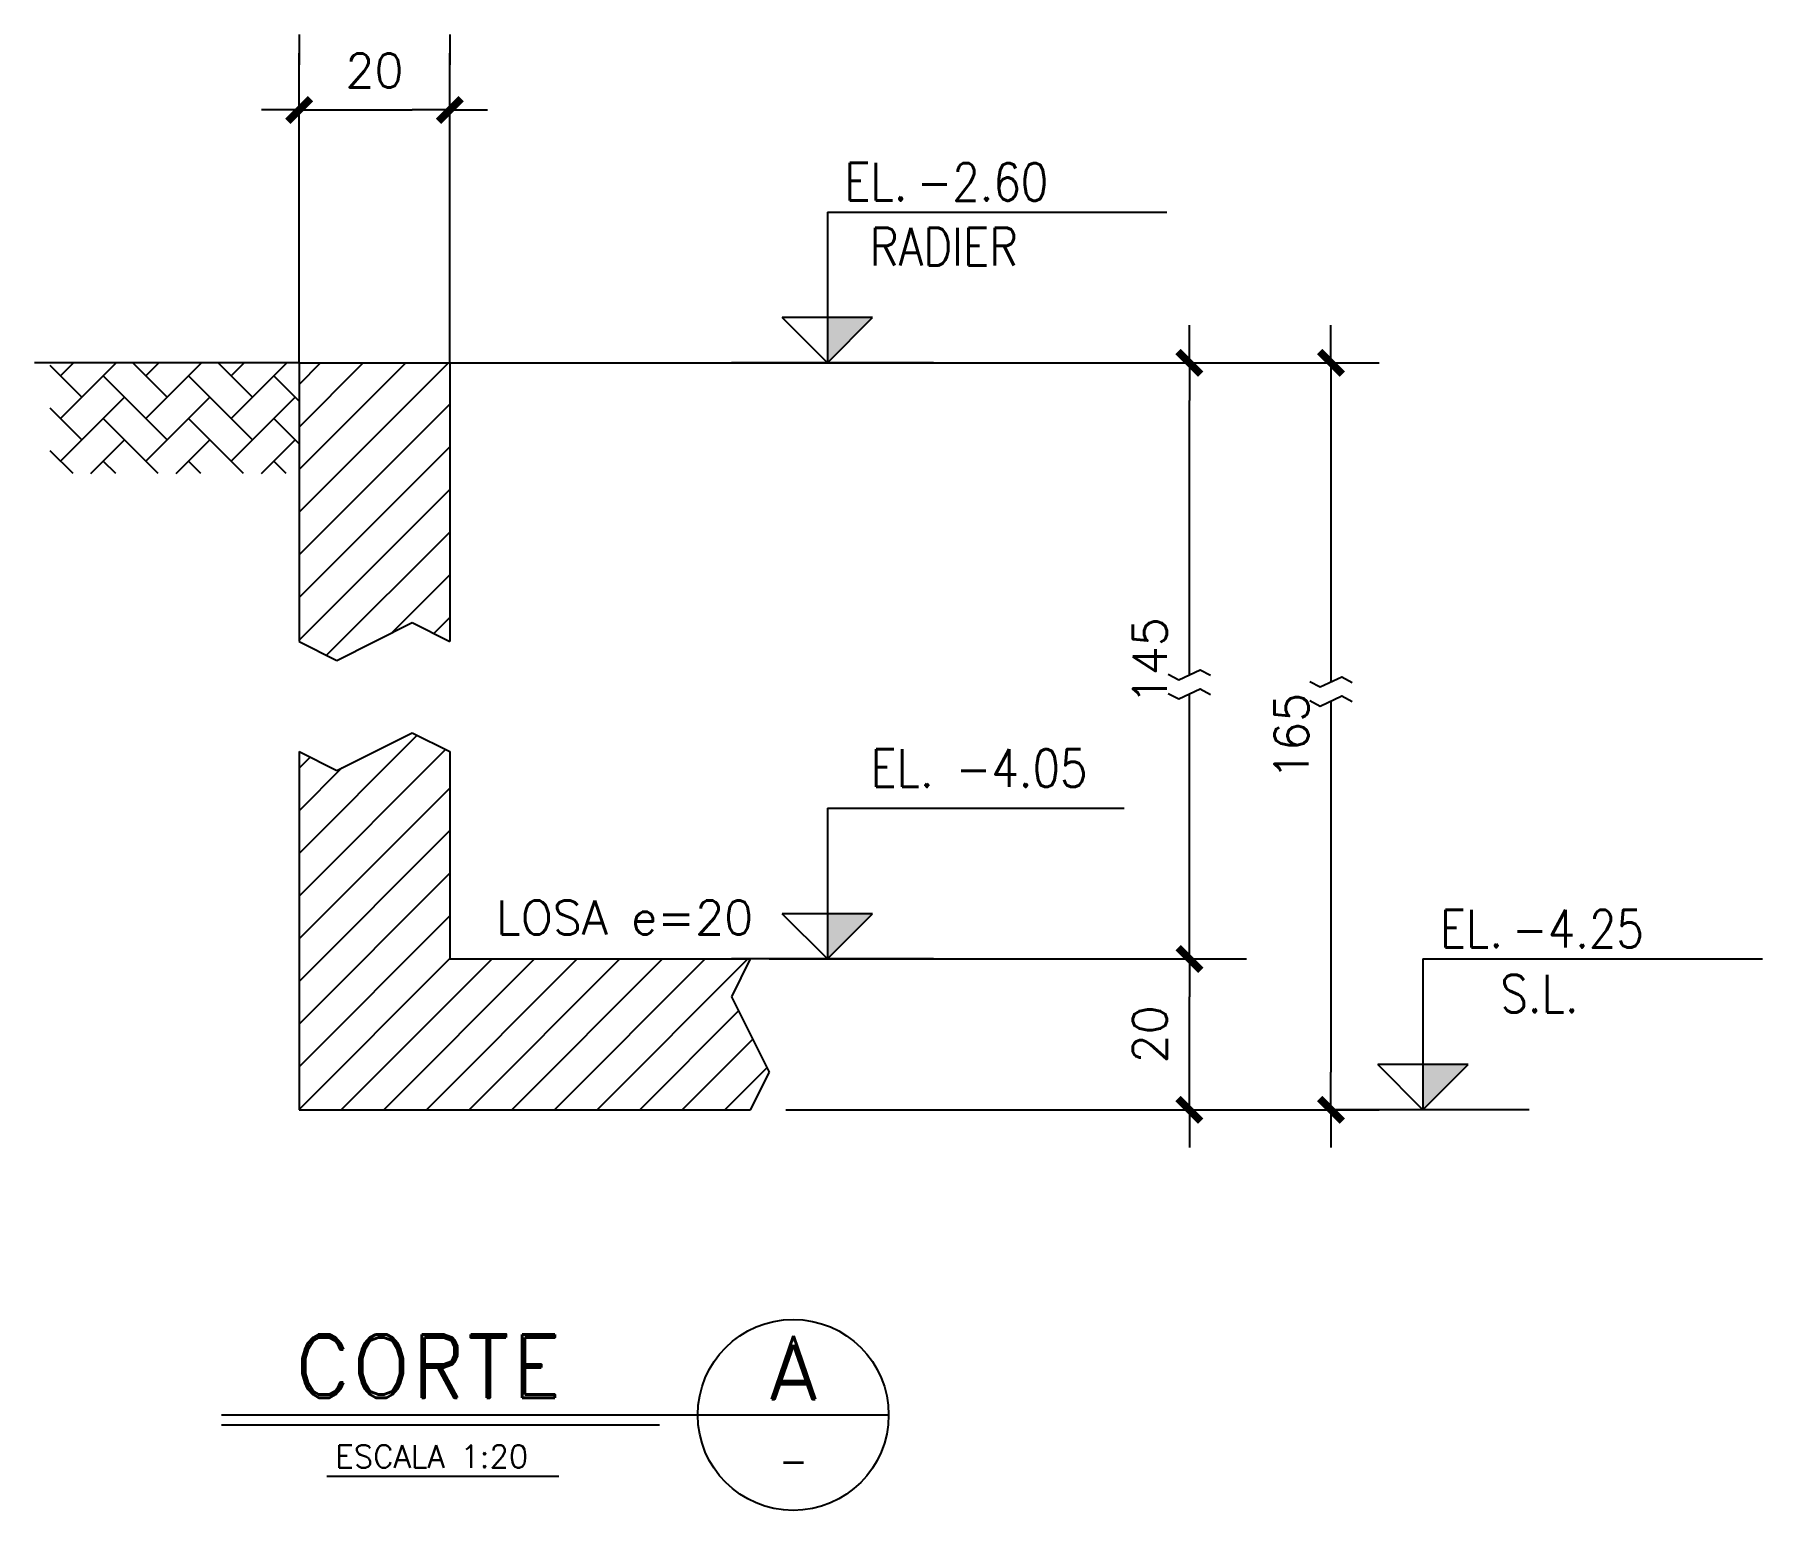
# Model space of a CAD drawing. Header units: millimetres. Extents: x -656655 to -651355, y 91699 to 96737.
# Drawn here: x -652118.2 to -651888.9, y 94448.9 to 94644.6 of the extents above; entities that cross this region are included whole.
import ezdxf
from ezdxf.enums import TextEntityAlignment as Align

# ---------------------------------------------------------------- set-up
doc = ezdxf.new("R2010")
doc.units = ezdxf.units.MM
doc.header["$LTSCALE"] = 0.5
for name, color, linetype in [('CONTORNOS', 3, 'Continuous'), ('CORTES', 5, 'Continuous'), ('Cotas2', 1, 'Continuous')]:
    doc.layers.add(name, color=color, linetype=linetype)
doc.styles.add('Minmetal', font='romans.shx', dxfattribs={"width": 0.85})
doc.styles.add('ROMANS', font='romans')
doc.styles.add('SIETE50', font='ROMAND.SHX', dxfattribs={"height": 31.5})
doc.dimstyles.new('ING-20', dxfattribs={"dimscale": 2, "dimtxt": 2.25, "dimasz": 2.5, "dimexe": 3, "dimexo": 5, "dimgap": 1.5, "dimtad": 1, "dimdec": 8, "dimzin": 12, "dimdsep": 46, "dimtxsty": 'ROMANS', "dimblk1": 'TICK1', "dimblk2": 'TICK1', "dimsah": 1, "dimcen": 0.09, "dimclrd": 2, "dimclre": 1, "dimclrt": 3, "dimadec": 5, "dimazin": 0, "dimtfac": 1, "dimtdec": 8, "dimtix": 1, "dimtmove": 2, "dimatfit": 3, "dimldrblk": 'TICK1', "dimfxl": 1, "dimtolj": 1, "dimtzin": 12, "dimarcsym": 0})

# ---------------------------------------------------------------- blocks, each defined once
blk = doc.blocks.new('TICK1')
at = {"color": 2}
for points in [[(0, 0), (-1, 0)], [(0, 0), (1, 0)]]:
    blk.add_lwpolyline(points, dxfattribs=at)
at = {"color": 2, "const_width": 0.2}
blk.add_lwpolyline([(-0.3, -0.3), (0.3, 0.3)], dxfattribs=at)
blk = doc.blocks.new('*D287')
at = {"layer": 'CORTES', "color": 1, "lineweight": -2}
for p, q in [((-652011.27, 94522.01), (-651958.97, 94522.01)), ((-652013.11, 94502.01), (-651958.97, 94502.01))]:
    blk.add_line(p, q, dxfattribs=at)
at = {"layer": 'CORTES', "color": 2, "lineweight": -2}
blk.add_line((-651964.97, 94507.01), (-651964.97, 94517.01), dxfattribs=at)
at = {"layer": 'Defpoints', "color": 0}
for p in [(-652021.27, 94522.01), (-651964.97, 94522.01), (-652023.11, 94502.01)]:
    blk.add_point(p, dxfattribs=at)
at = {"layer": 'CORTES', "color": 2, "lineweight": -2, "xscale": 5, "yscale": 5, "zscale": 5}
for p, rotation in [((-651964.97, 94522.01), 90), ((-651964.97, 94502.01), 270)]:
    blk.add_blockref('TICK1', p, dxfattribs=dict(at, rotation=rotation))
at = {"layer": 'CORTES', "color": 3, "insert": (-651970.22, 94512.01), "char_height": 4.5, "attachment_point": 5, "rotation": 90, "style": 'ROMANS'}
blk.add_mtext('\\A1;20', dxfattribs=at)
blk = doc.blocks.new('*D288')
at = {"layer": 'CORTES', "color": 1, "lineweight": -2}
for p, q in [((-652083.12, 94644.62), (-652083.12, 94640.62)), ((-652063.12, 94644.62), (-652063.12, 94640.62))]:
    blk.add_line(p, q, dxfattribs=at)
at = {"layer": 'CORTES', "color": 2, "lineweight": -2}
blk.add_line((-652078.12, 94634.62), (-652068.12, 94634.62), dxfattribs=at)
at = {"layer": 'Defpoints', "color": 0}
for p in [(-652083.12, 94634.62), (-652063.12, 94634.62), (-652063.12, 94634.62)]:
    blk.add_point(p, dxfattribs=at)
at = {"layer": 'CORTES', "color": 2, "lineweight": -2, "xscale": 5, "yscale": 5, "zscale": 5, "rotation": 180}
blk.add_blockref('TICK1', (-652083.12, 94634.62), dxfattribs=at)
at = {"layer": 'CORTES', "color": 2, "lineweight": -2, "xscale": 5, "yscale": 5, "zscale": 5}
blk.add_blockref('TICK1', (-652063.12, 94634.62), dxfattribs=at)
at = {"layer": 'CORTES', "color": 3, "insert": (-652073.12, 94639.87), "char_height": 4.5, "attachment_point": 5, "style": 'ROMANS'}
blk.add_mtext('\\A1;20', dxfattribs=at)
blk = doc.blocks.new('NIV. SUPERIOR DER.')
at = {"color": 1}
for p, q in [((31.84, 50), (144.47, 50)), ((31.84, 50), (31.84, 0)), ((46.84, 15), (16.84, 15)), ((31.84, 0), (16.84, 15)), ((31.84, 0), (46.84, 15))]:
    blk.add_line(p, q, dxfattribs=at)
blk.add_solid([(46.84, 15), (31.84, 0), (31.84, 15)], dxfattribs=at)
at = {"layer": 'Cotas2'}
blk.add_line((67.03, 0), (0, 0), dxfattribs=at)
at = {"color": 2, "style": 'Minmetal', "width": 0.85}
blk.add_text('EL.', height=12.5, dxfattribs=at).set_placement((37.47, 53.82))
blk.add_attdef('ELEVACION', (61.39, 53.76), '', height=12.5, dxfattribs=at)
blk.add_attdef('REFERENCIA', text='', height=12.5, dxfattribs=at).set_placement((84.93, 32.29), align=Align.CENTER)
blk = doc.blocks.new('t-corte')
at = {"color": 6}
for p, q in [((-169.7, -4.87), (162.33, -4.87)), ((-169.7, -9.87), (48.33, -9.87))]:
    blk.add_line(p, q, dxfattribs=at)
at = {"color": 3}
blk.add_line((-117.31, -35.35), (-1.78, -35.35), dxfattribs=at)
blk.add_circle((114.83, -4.87), 47.5, dxfattribs=at)
at = {"color": 6, "style": 'SIETE50'}
blk.add_text('CORTE', height=31.5, dxfattribs=at).set_placement((-133.43, 3.71))
blk.add_attdef('A', text='', height=31.5, dxfattribs=at).set_placement((114.91, 18.73), align=Align.MIDDLE_CENTER)
at = {"color": 3, "style": 'ROMANS'}
blk.add_attdef('ESCALA', (-113, -31.12), '', height=11.25, dxfattribs=at)
blk.add_attdef('-', text='', height=13, dxfattribs=at).set_placement((114.99, -27.66), align=Align.MIDDLE)

msp = doc.modelspace()

# ---------------------------------------------------------------- hatches: boundary and pattern name
at = {"layer": 'CONTORNOS'}
h = msp.add_hatch(dxfattribs=at)
h.set_pattern_fill('_USER', color=1, scale=4, angle=45, style=0, pattern_type=0)
h.set_pattern_definition([(45, (-658324.0774, 91785.3267), (-2.8284271, 2.8284271), [])])
h.paths.add_polyline_path([(-652083.1234357, 94564.11816792), (-652078.1234357, 94561.61816792), (-652068.1234357, 94566.61816792), (-652063.1234357, 94564.11816792), (-652063.1234357, 94601.08092082), (-652083.1234357, 94601.08092082)])
h.paths.add_polyline_path([(-652063.1234357, 94549.52390837), (-652068.1234357, 94552.02390837), (-652078.1234357, 94547.02390837), (-652083.1234357, 94549.52390837), (-652083.1234357, 94502.01045447), (-652023.19397314, 94502.01045447), (-652020.69397314, 94507.01045447), (-652025.69397314, 94517.01045447), (-652023.19397314, 94522.01045447), (-652028.47463184, 94522.01045447), (-652063.1234357, 94522.01045447)])
at = {"layer": 'CORTES'}
h = msp.add_hatch(dxfattribs=at)
h.set_pattern_fill('AR-HBONE', color=1, style=0)
h.set_pattern_definition([(45, (-654060.724, 94192.0616), (4e-16, 5.656854), [12, -4]), (135, (-654057.8957, 94194.89), (4e-16, 5.656854), [12, -4])])
h.paths.add_polyline_path([(-652116.13839318, 94601.08092082), (-652116.13839318, 94586.39888778), (-652083.1234357, 94586.39888778), (-652083.1234357, 94601.08092082)])

# ---------------------------------------------------------------- linework, layer by layer
at = {"color": 1}
for p, q in [((-652013.00360793, 94542.01045447), (-651973.63803783, 94542.01045447)), ((-652013.00360793, 94542.01045447), (-652013.00360793, 94522.01045447)), ((-652007.00360793, 94528.01045447), (-652019.00360793, 94528.01045447)), ((-652013.00360793, 94522.01045447), (-652019.00360793, 94528.01045447)), ((-652013.00360793, 94522.01045447), (-652007.00360793, 94528.01045447))]:
    msp.add_line(p, q, dxfattribs=at)
msp.add_solid([(-652007.00360793, 94528.01045447), (-652013.00360793, 94522.01045447), (-652013.00360793, 94528.01045447)], dxfattribs=at)
at = {"layer": 'CONTORNOS', "color": 2}
for points in [[(-651967.77810439, 94559.76752538), (-651966.38689249, 94559.0345424), (-651963.54466545, 94560.38090186), (-651962.15345355, 94559.64791888)], [(-651948.99188817, 94558.82171346), (-651947.60067627, 94558.08873048), (-651944.75844923, 94559.43508994), (-651943.36723733, 94558.70210696)], [(-651967.77810439, 94557.22825523), (-651966.38689249, 94556.49527225), (-651963.54466545, 94557.84163171), (-651962.15345355, 94557.10864873)], [(-651948.99188817, 94556.28244331), (-651947.60067627, 94555.54946033), (-651944.75844923, 94556.89581979), (-651943.36723733, 94556.16283681)]]:
    msp.add_lwpolyline(points, dxfattribs=at)
at = {"layer": 'CORTES', "color": 1}
for p, q in [((-652083.1234357, 94601.08092082), (-652083.1234357, 94642.16352051)), ((-652063.1234357, 94601.08092082), (-652063.1234357, 94642.16352051)), ((-652063.1234357, 94601.08092082), (-651939.78904356, 94601.08092082)), ((-652007.9738974, 94601.08092082), (-651958.96577897, 94601.08092082)), ((-651974.73539943, 94601.08092082), (-651940.17956275, 94601.08092082)), ((-652020.74238935, 94522.01045447), (-651958.96577897, 94522.01045447)), ((-652018.13492563, 94522.01045447), (-651957.39781258, 94522.01045447)), ((-652018.50427958, 94502.01045447), (-651939.78904356, 94502.01045447)), ((-652008.09144987, 94502.01045447), (-651940.17956275, 94502.01045447))]:
    msp.add_line(p, q, dxfattribs=at)
at = {"layer": 'CORTES', "color": 5}
for p, q in [((-652083.1234357, 94601.08092082), (-652118.22720989, 94601.08092082)), ((-652083.1234357, 94601.08092082), (-652063.1234357, 94601.08092082)), ((-652083.1234357, 94601.08092082), (-652083.1234357, 94564.11816792)), ((-652063.1234357, 94601.08092082), (-652063.1234357, 94564.11816792)), ((-652078.1234357, 94561.61816792), (-652068.1234357, 94566.61816792)), ((-652068.1234357, 94566.61816792), (-652063.1234357, 94564.11816792)), ((-652083.1234357, 94564.11816792), (-652078.1234357, 94561.61816792)), ((-652078.1234357, 94547.02390837), (-652068.1234357, 94552.02390837)), ((-652068.1234357, 94552.02390837), (-652063.1234357, 94549.52390837)), ((-652083.1234357, 94549.52390837), (-652083.1234357, 94502.01045447)), ((-652083.1234357, 94549.52390837), (-652078.1234357, 94547.02390837)), ((-652063.1234357, 94549.52390837), (-652063.1234357, 94522.01045447)), ((-652063.1234357, 94522.01045447), (-652023.19397314, 94522.01045447)), ((-652025.69397314, 94517.01045447), (-652023.19397314, 94522.01045447)), ((-652020.69397314, 94507.01045447), (-652025.69397314, 94517.01045447)), ((-652023.19397314, 94502.01045447), (-652020.69397314, 94507.01045447)), ((-652083.1234357, 94502.01045447), (-652023.19397314, 94502.01045447))]:
    msp.add_line(p, q, dxfattribs=at)
at = {"layer": 'CORTES', "color": 2}
for p, q in [((-651964.96577897, 94559.70772213), (-651964.96577897, 94596.08092082)), ((-651946.17956275, 94596.08092082), (-651946.17956275, 94558.76191021)), ((-651964.96577897, 94527.01045447), (-651964.96577897, 94557.16845198)), ((-651946.17956275, 94556.22264006), (-651946.17956275, 94507.01045447))]:
    msp.add_line(p, q, dxfattribs=at)
at = {"layer": 'Cotas2'}
msp.add_line((-651998.9259405, 94522.01045447), (-652025.73882995, 94522.01045447), dxfattribs=at)

# ---------------------------------------------------------------- block references
at = {"layer": 'CONTORNOS', "xscale": 0.2666666667209938, "yscale": 0.2666666666627862, "zscale": 0.2666666666666666}
msp.add_blockref('t-corte', (-652048.16707883, 94462.83067228), dxfattribs=at).add_auto_attribs({'ESCALA': 'ESCALA 1:20', 'A': 'A', '-': '-'})
at = {"layer": 'CORTES', "color": 5}
ref = msp.add_blockref('NIV. SUPERIOR DER.', (-652025.73883273, 94601.08092082), dxfattribs=dict(at, xscale=0.4000000000232831, yscale=0.3999999999941792, zscale=0.4))
ref.add_attrib('ELEVACION', '-2.60', (-652001.18110927, 94622.58665771), dxfattribs={"layer": '0', "color": 2, "height": 5, "style": 'Minmetal', "width": 0.85})
ref.add_attrib('REFERENCIA', 'RADIER', dxfattribs={"layer": '0', "color": 2, "height": 5, "style": 'Minmetal', "width": 0.85}).set_placement((-651997.54420794, 94613.99755746), align=Align.CENTER)
at = {"layer": 'CORTES', "color": 2, "xscale": 5, "yscale": 5, "zscale": 5}
for p, rotation in [((-651964.96577897, 94601.08092082), 90), ((-651946.17956275, 94601.08092082), 90), ((-651964.96577897, 94522.01045447), 270), ((-651946.17956275, 94502.01045447), 270)]:
    msp.add_blockref('TICK1', p, dxfattribs=dict(at, rotation=rotation))
at = {"layer": 'CORTES', "color": 5}
ref = msp.add_blockref('NIV. SUPERIOR DER.', (-651946.70785981, 94502.01045447), dxfattribs=dict(at, xscale=0.4000000000232831, yscale=0.3999999999941792, zscale=0.4))
ref.add_attrib('ELEVACION', '-4.25', (-651922.15013634, 94523.51619136), dxfattribs={"layer": '0', "color": 2, "height": 5, "style": 'Minmetal', "width": 0.85})
ref.add_attrib('REFERENCIA', 'S.L.', dxfattribs={"layer": '0', "color": 2, "height": 5, "style": 'Minmetal', "width": 0.85}).set_placement((-651918.51323501, 94514.92709111), align=Align.CENTER)

# ---------------------------------------------------------------- texts
at = {"color": 2, "style": 'Minmetal', "width": 0.85}
msp.add_text('EL. -4.05', height=5, dxfattribs=at).set_placement((-651992.88753112, 94547.32432088), align=Align.MIDDLE)
at = {"layer": 'CORTES', "color": 9, "style": 'ROMANS'}
msp.add_text('LOSA e=20', height=4.5, dxfattribs=at).set_placement((-652039.91868468, 94527.52533323), align=Align.MIDDLE)
at = {"layer": 'CORTES', "color": 3, "char_height": 4.5, "attachment_point": 5, "rotation": 90, "style": 'ROMANS'}
for s, insert in [('145', (-651970.21577897, 94561.54568765)), ('165', (-651951.42956275, 94551.54568765))]:
    msp.add_mtext(s, dxfattribs=dict(at, insert=insert))

# ---------------------------------------------------------------- dimensions: what is measured, and where the dimension line sits
at = {"layer": 'CORTES'}
dim = msp.add_linear_dim(base=(-652063.1234356957, 94634.6222341982), p1=(-652083.1234356957, 94634.6222341982), p2=(-652063.1234356957, 94634.6222341982), dimstyle='ING-20', dxfattribs=at)
dim.commit()
dim.dimension.update_dxf_attribs({"geometry": '*D288', "text_midpoint": (-652073.1234356957, 94639.8722341982)})
dim = msp.add_linear_dim(base=(-651964.9657789667, 94522.0104544742), p1=(-652023.1121362749, 94502.0104544742), p2=(-652021.2689975703, 94522.0104544742), angle=90, dimstyle='ING-20', dxfattribs=at)
dim.commit()
dim.dimension.update_dxf_attribs({"geometry": '*D287', "text_midpoint": (-651970.2157789667, 94512.0104544741)})

doc.saveas('drawing.dxf')
